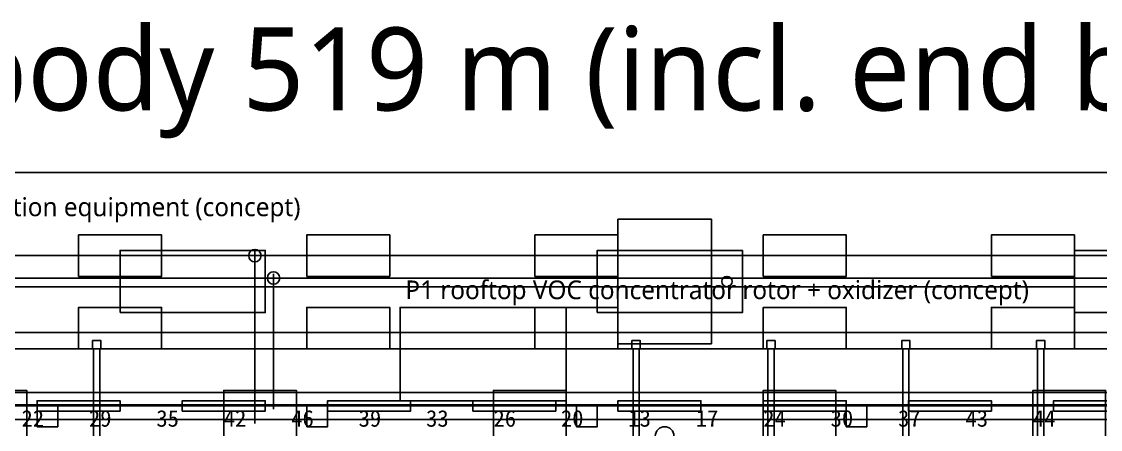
# Model space of a CAD drawing. Header units: metres. Extents: x -1640 to 1560, y -268 to 2338.
# Drawn here: x -425.5 to -321.5, y 2117.2 to 2156.6 of the extents above; entities that cross this region are included whole.
import ezdxf

# ---------------------------------------------------------------- set-up
doc = ezdxf.new("R2010")
doc.units = ezdxf.units.M
for name, color, linetype in [('1F_EHS_EXIT_DOOR_CONCEPT', 3, 'Continuous'), ('1F_EHS_EXTINGUISHER_HYDRANT_CABINET_CONCEPT', 1, 'Continuous'), ('1F_ELEC', 6, 'Continuous'), ('1F_SUPPORT', 4, 'Continuous'), ('2F_EHS_EXIT_DOOR_CONCEPT', 3, 'Continuous'), ('2F_EHS_EXTINGUISHER_HYDRANT_CABINET_CONCEPT', 1, 'Continuous'), ('2F_SUPPORT', 4, 'Continuous'), ('3F_EHS_EGRESS_DIST_M', 2, 'Continuous'), ('3F_EHS_EXIT_DOOR_CONCEPT', 3, 'Continuous'), ('3F_EHS_EXTINGUISHER_HYDRANT_CABINET_CONCEPT', 1, 'Continuous'), ('3F_SUPPORT', 4, 'Continuous'), ('4F_DCC', 3, 'Continuous'), ('4F_MAU', 2, 'Continuous'), ('4F_SUPPORT', 4, 'Continuous'), ('5F_EHS_EXIT_DOOR_CONCEPT', 3, 'Continuous'), ('5F_EHS_EXTINGUISHER_HYDRANT_CABINET_CONCEPT', 1, 'Continuous'), ('5F_ELEC', 6, 'Continuous'), ('5F_SUPPORT', 4, 'Continuous'), ('6F_EHS_EXIT_DOOR_CONCEPT', 3, 'Continuous'), ('6F_EHS_EXTINGUISHER_HYDRANT_CABINET_CONCEPT', 1, 'Continuous'), ('6F_SUPPORT', 4, 'Continuous'), ('7F_EHS_EGRESS_DIST_M', 2, 'Continuous'), ('7F_EHS_EXIT_DOOR_CONCEPT', 3, 'Continuous'), ('7F_EHS_EXTINGUISHER_HYDRANT_CABINET_CONCEPT', 1, 'Continuous'), ('7F_SUPPORT', 4, 'Continuous'), ('8F_DCC', 3, 'Continuous'), ('8F_MAU', 2, 'Continuous'), ('8F_SUPPORT', 4, 'Continuous'), ('EHS_TREATED_EXHAUST', 30, 'Continuous'), ('OUTLINE', 7, 'Continuous'), ('RF_RSC', 4, 'Continuous'), ('RF_STACK', 2, 'Continuous'), ('TEXT', 7, 'Continuous'), ('UTIL_CHW.R_CONCEPT', 2, 'Continuous'), ('UTIL_CHW.S_CONCEPT', 1, 'Continuous'), ('UTIL_ELEC.EMERG_CONCEPT', 4, 'Continuous'), ('UTIL_ELEC.MV_CONCEPT', 1, 'Continuous'), ('UTIL_ELEC.UPS_CONCEPT', 3, 'Continuous'), ('UTIL_EXH.HEAT_CONCEPT', 1, 'Continuous'), ('UTIL_EXH.HEAT_RISER', 1, 'Continuous'), ('UTIL_EXH.VOC_CONCEPT', 6, 'Continuous'), ('UTIL_EXH.VOC_RISER', 6, 'Continuous'), ('UTIL_PLANT', 2, 'Continuous'), ('UTIL_TEXT', 7, 'Continuous')]:
    doc.layers.add(name, color=color, linetype=linetype)
doc.styles.add('KO', font='malgun.ttf')

msp = doc.modelspace()

# ---------------------------------------------------------------- linework, layer by layer
at = {"layer": '1F_EHS_EXIT_DOOR_CONCEPT'}
msp.add_circle((-363.5, 2116.6), 0.9, dxfattribs=at)
at = {"layer": '1F_EHS_EXTINGUISHER_HYDRANT_CABINET_CONCEPT'}
msp.add_circle((-357.5, 2131.5), 0.5, dxfattribs=at)
at = {"layer": '1F_ELEC'}
for points in [[(-420, 2132), (-412, 2132), (-412, 2136), (-420, 2136)], [(-398, 2132), (-390, 2132), (-390, 2136), (-398, 2136)], [(-376, 2132), (-368, 2132), (-368, 2136), (-376, 2136)], [(-354, 2132), (-346, 2132), (-346, 2136), (-354, 2136)], [(-332, 2132), (-324, 2132), (-324, 2136), (-332, 2136)], [(-420, 2125), (-412, 2125), (-412, 2129), (-420, 2129)], [(-398, 2125), (-390, 2125), (-390, 2129), (-398, 2129)], [(-376, 2125), (-368, 2125), (-368, 2129), (-376, 2129)], [(-354, 2125), (-346, 2125), (-346, 2129), (-354, 2129)], [(-332, 2125), (-324, 2125), (-324, 2129), (-332, 2129)]]:
    msp.add_lwpolyline(points, close=True, dxfattribs=at)
at = {"layer": '1F_SUPPORT'}
msp.add_lwpolyline([(-368, 2125.5), (-359, 2125.5), (-359, 2137.5), (-368, 2137.5)], close=True, dxfattribs=at)
at = {"layer": '2F_EHS_EXIT_DOOR_CONCEPT'}
msp.add_circle((-363.5, 2116.6), 0.9, dxfattribs=at)
at = {"layer": '2F_EHS_EXTINGUISHER_HYDRANT_CABINET_CONCEPT'}
msp.add_circle((-357.5, 2131.5), 0.5, dxfattribs=at)
at = {"layer": '2F_SUPPORT'}
msp.add_lwpolyline([(-368, 2125.5), (-359, 2125.5), (-359, 2137.5), (-368, 2137.5)], close=True, dxfattribs=at)
at = {"layer": '3F_EHS_EXIT_DOOR_CONCEPT'}
msp.add_circle((-363.5, 2116.6), 0.9, dxfattribs=at)
at = {"layer": '3F_EHS_EXTINGUISHER_HYDRANT_CABINET_CONCEPT'}
msp.add_circle((-357.5, 2131.5), 0.5, dxfattribs=at)
at = {"layer": '3F_SUPPORT'}
msp.add_lwpolyline([(-368, 2125.5), (-359, 2125.5), (-359, 2137.5), (-368, 2137.5)], close=True, dxfattribs=at)
at = {"layer": '4F_DCC'}
for points in [[(-424, 2119), (-416, 2119), (-416, 2120), (-424, 2120)], [(-410, 2119), (-402, 2119), (-402, 2120), (-410, 2120)], [(-396, 2119), (-388, 2119), (-388, 2120), (-396, 2120)], [(-382, 2119), (-374, 2119), (-374, 2120), (-382, 2120)], [(-368, 2119), (-360, 2119), (-360, 2120), (-368, 2120)], [(-354, 2119), (-346, 2119), (-346, 2120), (-354, 2120)], [(-340, 2119), (-332, 2119), (-332, 2120), (-340, 2120)], [(-326, 2119), (-318, 2119), (-318, 2120), (-326, 2120)]]:
    msp.add_lwpolyline(points, close=True, dxfattribs=at)
at = {"layer": '4F_MAU'}
for points in [[(-416, 2128.5), (-402, 2128.5), (-402, 2134.5), (-416, 2134.5)], [(-370, 2128.5), (-356, 2128.5), (-356, 2134.5), (-370, 2134.5)], [(-324, 2128.5), (-310, 2128.5), (-310, 2134.5), (-324, 2134.5)]]:
    msp.add_lwpolyline(points, close=True, dxfattribs=at)
at = {"layer": '4F_SUPPORT'}
msp.add_lwpolyline([(-368, 2125.5), (-359, 2125.5), (-359, 2137.5), (-368, 2137.5)], close=True, dxfattribs=at)
at = {"layer": '5F_EHS_EXIT_DOOR_CONCEPT'}
msp.add_circle((-363.5, 2116.6), 0.9, dxfattribs=at)
at = {"layer": '5F_EHS_EXTINGUISHER_HYDRANT_CABINET_CONCEPT'}
msp.add_circle((-357.5, 2131.5), 0.5, dxfattribs=at)
at = {"layer": '5F_ELEC'}
for points in [[(-420, 2132), (-412, 2132), (-412, 2136), (-420, 2136)], [(-398, 2132), (-390, 2132), (-390, 2136), (-398, 2136)], [(-376, 2132), (-368, 2132), (-368, 2136), (-376, 2136)], [(-354, 2132), (-346, 2132), (-346, 2136), (-354, 2136)], [(-332, 2132), (-324, 2132), (-324, 2136), (-332, 2136)], [(-420, 2125), (-412, 2125), (-412, 2129), (-420, 2129)], [(-398, 2125), (-390, 2125), (-390, 2129), (-398, 2129)], [(-376, 2125), (-368, 2125), (-368, 2129), (-376, 2129)], [(-354, 2125), (-346, 2125), (-346, 2129), (-354, 2129)], [(-332, 2125), (-324, 2125), (-324, 2129), (-332, 2129)]]:
    msp.add_lwpolyline(points, close=True, dxfattribs=at)
at = {"layer": '5F_SUPPORT'}
msp.add_lwpolyline([(-368, 2125.5), (-359, 2125.5), (-359, 2137.5), (-368, 2137.5)], close=True, dxfattribs=at)
at = {"layer": '6F_EHS_EXIT_DOOR_CONCEPT'}
msp.add_circle((-363.5, 2116.6), 0.9, dxfattribs=at)
at = {"layer": '6F_EHS_EXTINGUISHER_HYDRANT_CABINET_CONCEPT'}
msp.add_circle((-357.5, 2131.5), 0.5, dxfattribs=at)
at = {"layer": '6F_SUPPORT'}
msp.add_lwpolyline([(-368, 2125.5), (-359, 2125.5), (-359, 2137.5), (-368, 2137.5)], close=True, dxfattribs=at)
at = {"layer": '7F_EHS_EXIT_DOOR_CONCEPT'}
msp.add_circle((-363.5, 2116.6), 0.9, dxfattribs=at)
at = {"layer": '7F_EHS_EXTINGUISHER_HYDRANT_CABINET_CONCEPT'}
msp.add_circle((-357.5, 2131.5), 0.5, dxfattribs=at)
at = {"layer": '7F_SUPPORT'}
msp.add_lwpolyline([(-368, 2125.5), (-359, 2125.5), (-359, 2137.5), (-368, 2137.5)], close=True, dxfattribs=at)
at = {"layer": '8F_DCC'}
for points in [[(-424, 2119), (-416, 2119), (-416, 2120), (-424, 2120)], [(-410, 2119), (-402, 2119), (-402, 2120), (-410, 2120)], [(-396, 2119), (-388, 2119), (-388, 2120), (-396, 2120)], [(-382, 2119), (-374, 2119), (-374, 2120), (-382, 2120)], [(-368, 2119), (-360, 2119), (-360, 2120), (-368, 2120)], [(-354, 2119), (-346, 2119), (-346, 2120), (-354, 2120)], [(-340, 2119), (-332, 2119), (-332, 2120), (-340, 2120)], [(-326, 2119), (-318, 2119), (-318, 2120), (-326, 2120)]]:
    msp.add_lwpolyline(points, close=True, dxfattribs=at)
at = {"layer": '8F_MAU'}
for points in [[(-416, 2128.5), (-402, 2128.5), (-402, 2134.5), (-416, 2134.5)], [(-370, 2128.5), (-356, 2128.5), (-356, 2134.5), (-370, 2134.5)], [(-324, 2128.5), (-310, 2128.5), (-310, 2134.5), (-324, 2134.5)]]:
    msp.add_lwpolyline(points, close=True, dxfattribs=at)
at = {"layer": '8F_SUPPORT'}
msp.add_lwpolyline([(-368, 2125.5), (-359, 2125.5), (-359, 2137.5), (-368, 2137.5)], close=True, dxfattribs=at)
at = {"layer": 'EHS_TREATED_EXHAUST'}
for points in [[(-418.65, 2125), (-417.85, 2125), (-417.85, 2125.8), (-418.65, 2125.8)], [(-418.65, 2125), (-417.85, 2125), (-417.85, 2125.8), (-418.65, 2125.8)], [(-366.65, 2125), (-365.85, 2125), (-365.85, 2125.8), (-366.65, 2125.8)], [(-366.65, 2125), (-365.85, 2125), (-365.85, 2125.8), (-366.65, 2125.8)], [(-353.65, 2125), (-352.85, 2125), (-352.85, 2125.8), (-353.65, 2125.8)], [(-353.65, 2125), (-352.85, 2125), (-352.85, 2125.8), (-353.65, 2125.8)], [(-340.65, 2125), (-339.85, 2125), (-339.85, 2125.8), (-340.65, 2125.8)], [(-340.65, 2125), (-339.85, 2125), (-339.85, 2125.8), (-340.65, 2125.8)], [(-327.65, 2125), (-326.85, 2125), (-326.85, 2125.8), (-327.65, 2125.8)], [(-327.65, 2125), (-326.85, 2125), (-326.85, 2125.8), (-327.65, 2125.8)], [(-418.55, 1970), (-417.95, 1970), (-417.95, 2125), (-418.55, 2125)], [(-418.55, 1970), (-417.95, 1970), (-417.95, 2125), (-418.55, 2125)], [(-366.55, 1970), (-365.95, 1970), (-365.95, 2125), (-366.55, 2125)], [(-366.55, 1970), (-365.95, 1970), (-365.95, 2125), (-366.55, 2125)], [(-353.55, 1970), (-352.95, 1970), (-352.95, 2125), (-353.55, 2125)], [(-353.55, 1970), (-352.95, 1970), (-352.95, 2125), (-353.55, 2125)], [(-340.55, 1970), (-339.95, 1970), (-339.95, 2125), (-340.55, 2125)], [(-340.55, 1970), (-339.95, 1970), (-339.95, 2125), (-340.55, 2125)], [(-327.55, 1970), (-326.95, 1970), (-326.95, 2125), (-327.55, 2125)], [(-327.55, 1970), (-326.95, 1970), (-326.95, 2125), (-327.55, 2125)]]:
    msp.add_lwpolyline(points, close=True, dxfattribs=at)
at = {"layer": 'OUTLINE'}
msp.add_lwpolyline([(-498, 1941), (51, 1941), (51, 2142), (-498, 2142)], close=True, dxfattribs=at)
at = {"layer": 'RF_RSC'}
for points in [[(-432, 2116), (-425, 2116), (-425, 2121), (-432, 2121)], [(-406, 2116), (-399, 2116), (-399, 2121), (-406, 2121)], [(-380, 2116), (-373, 2116), (-373, 2121), (-380, 2121)], [(-354, 2116), (-347, 2116), (-347, 2121), (-354, 2121)], [(-328, 2116), (-321, 2116), (-321, 2121), (-328, 2121)]]:
    msp.add_lwpolyline(points, close=True, dxfattribs=at)
at = {"layer": 'RF_STACK'}
for points in [[(-424, 2117.5), (-422, 2117.5), (-422, 2119.5), (-424, 2119.5)], [(-398, 2117.5), (-396, 2117.5), (-396, 2119.5), (-398, 2119.5)], [(-372, 2117.5), (-370, 2117.5), (-370, 2119.5), (-372, 2119.5)], [(-346, 2117.5), (-344, 2117.5), (-344, 2119.5), (-346, 2119.5)]]:
    msp.add_lwpolyline(points, close=True, dxfattribs=at)
at = {"layer": 'UTIL_CHW.R_CONCEPT'}
msp.add_line((-467.2, 2120.8), (-1.2, 2120.8), dxfattribs=at)
msp.add_line((-467.2, 2120.8), (-1.2, 2120.8), dxfattribs=at)
at = {"layer": 'UTIL_CHW.S_CONCEPT'}
msp.add_line((-468.5, 2119.5), (-2.5, 2119.5), dxfattribs=at)
msp.add_line((-468.5, 2119.5), (-2.5, 2119.5), dxfattribs=at)
at = {"layer": 'UTIL_ELEC.EMERG_CONCEPT'}
for p in [(-476.3, 2134), (-472.3, 2134)]:
    msp.add_line(p, (-4.7, 2134), dxfattribs=at)
at = {"layer": 'UTIL_ELEC.MV_CONCEPT'}
for p, q in [((-474.4, 2126.6), (-4.6, 2126.6)), ((-474.4, 2126.6), (-4.6, 2126.6)), ((-474.4, 2125), (-4.6, 2125)), ((-474.4, 2125), (-4.6, 2125))]:
    msp.add_line(p, q, dxfattribs=at)
at = {"layer": 'UTIL_ELEC.UPS_CONCEPT'}
msp.add_line((-446.3, 2131), (-4.7, 2131), dxfattribs=at)
msp.add_line((-446.3, 2131), (-4.7, 2131), dxfattribs=at)
at = {"layer": 'UTIL_EXH.HEAT_CONCEPT'}
for p, q in [((-401.2, 2119.2), (-401.2, 2132.24)), ((-401.2, 2119.2), (-401.2, 2132.24)), ((-458.55, 2131.84), (6.55, 2131.84)), ((-470.4, 2119.6), (-0.6, 2119.6)), ((-470.4, 2119.6), (-0.6, 2119.6))]:
    msp.add_line(p, q, dxfattribs=at)
at = {"layer": 'UTIL_EXH.HEAT_RISER'}
msp.add_circle((-401.2, 2131.84), 0.6, dxfattribs=at)
at = {"layer": 'UTIL_EXH.VOC_CONCEPT'}
for p, q in [((-403, 2117.8), (-403, 2134.4)), ((-403, 2117.8), (-403, 2134.4)), ((-458.55, 2134), (6.55, 2134)), ((-470.4, 2118.2), (-0.6, 2118.2)), ((-470.4, 2118.2), (-0.6, 2118.2))]:
    msp.add_line(p, q, dxfattribs=at)
at = {"layer": 'UTIL_EXH.VOC_RISER'}
msp.add_circle((-403, 2134), 0.6, dxfattribs=at)
at = {"layer": 'UTIL_PLANT'}
msp.add_lwpolyline([(-389, 2120), (-373, 2120), (-373, 2129), (-389, 2129)], close=True, dxfattribs=at)

# ---------------------------------------------------------------- texts
at = {"layer": '3F_EHS_EGRESS_DIST_M'}
for s, p in [('22', (-425.5, 2117.5)), ('29', (-419, 2117.5)), ('35', (-412.5, 2117.5)), ('42', (-406, 2117.5)), ('46', (-399.5, 2117.5)), ('39', (-393, 2117.5)), ('33', (-386.5, 2117.5)), ('26', (-380, 2117.5)), ('20', (-373.5, 2117.5)), ('13', (-367, 2117.5)), ('17', (-360.5, 2117.5)), ('24', (-354, 2117.5)), ('30', (-347.5, 2117.5)), ('37', (-341, 2117.5)), ('43', (-334.5, 2117.5)), ('44', (-328, 2117.5))]:
    msp.add_text(s, height=1.6, dxfattribs=at).set_placement(p)
at = {"layer": '7F_EHS_EGRESS_DIST_M'}
for s, p in [('22', (-425.5, 2117.5)), ('29', (-419, 2117.5)), ('35', (-412.5, 2117.5)), ('42', (-406, 2117.5)), ('46', (-399.5, 2117.5)), ('39', (-393, 2117.5)), ('33', (-386.5, 2117.5)), ('26', (-380, 2117.5)), ('20', (-373.5, 2117.5)), ('13', (-367, 2117.5)), ('17', (-360.5, 2117.5)), ('24', (-354, 2117.5)), ('30', (-347.5, 2117.5)), ('37', (-341, 2117.5)), ('43', (-334.5, 2117.5)), ('44', (-328, 2117.5))]:
    msp.add_text(s, height=1.6, dxfattribs=at).set_placement(p)
at = {"layer": 'TEXT', "style": 'KO'}
msp.add_text('P1 FAB  main body 519 m (incl. end block 549 m) x 201 m  [measured from satellite imagery]', height=8, dxfattribs=at).set_placement((-498, 2148))
at = {"layer": 'UTIL_TEXT', "style": 'KO'}
for s, p in [('P1 1F UPS and voltage-sag compensation equipment (concept)', (-467.5, 2137.8)), ('P1 5F UPS and voltage-sag compensation equipment (concept)', (-467.5, 2137.8)), ('P1 rooftop VOC concentrator rotor + oxidizer (concept)', (-388.5, 2129.8))]:
    msp.add_text(s, height=1.8, dxfattribs=at).set_placement(p)

doc.saveas('drawing.dxf')
